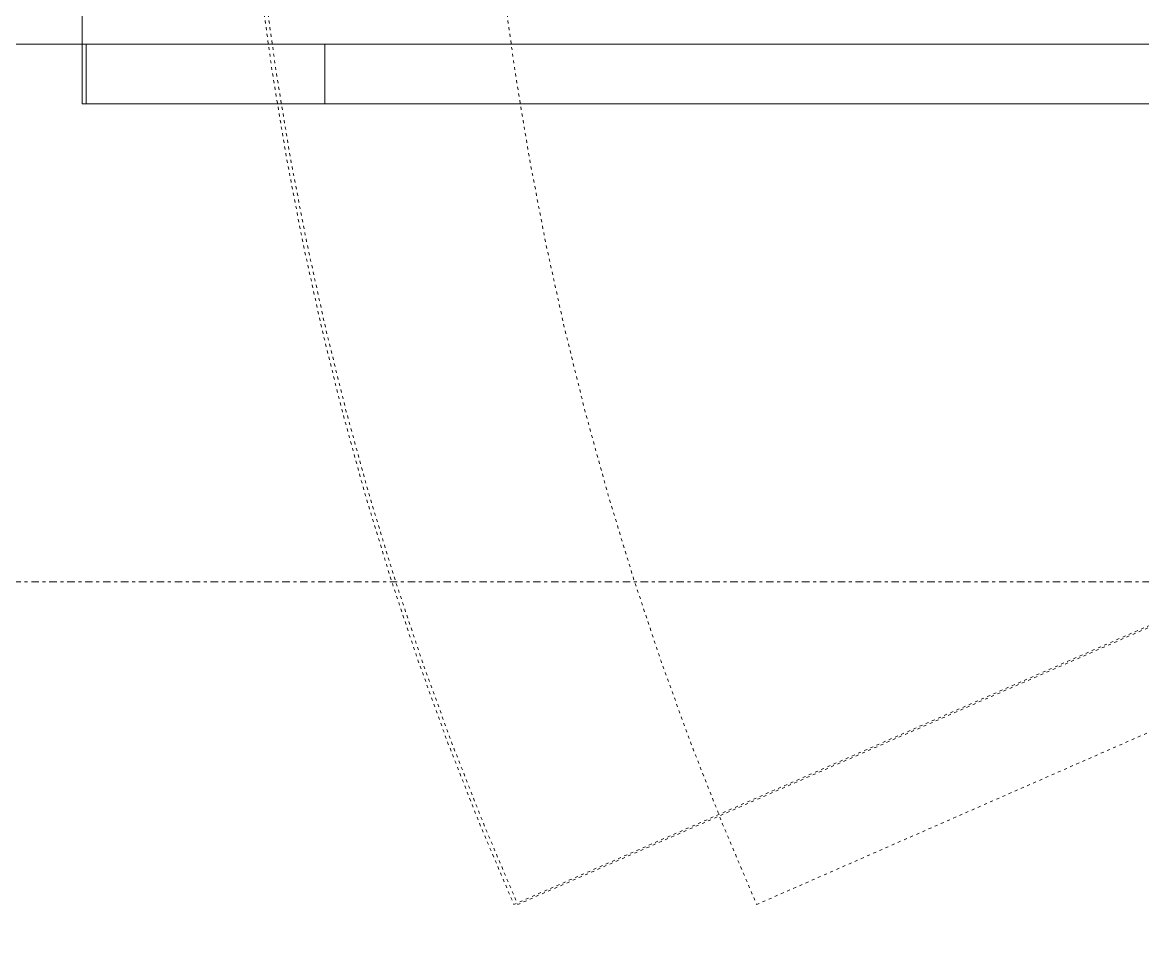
# Model space of a CAD drawing. Extents: x -1133 to 23780, y -1311 to 8245.
# Drawn here: x 8980 to 9017.51, y 2772.98 to 2803.73 of the extents above; entities that cross this region are included whole.
import ezdxf

# ---------------------------------------------------------------- set-up
doc = ezdxf.new("R2010")
doc.units = 0
doc.header["$MEASUREMENT"] = 0
doc.linetypes.add('DASHDOT2', pattern=[0.5, 0.25, -0.125, 0, -0.125])
doc.linetypes.add('DOT2', pattern=[0.125, 0, -0.125])
doc.layers.get('0').update_dxf_attribs({"color": 9, "lineweight": 9})
for name, color, linetype, lineweight in [('06D', 9, 'Continuous', 9), ('14', 9, 'Continuous', 9), ('20', 9, 'DOT2', 9), ('24', 9, 'DASHDOT2', 9), ('35', 9, 'Continuous', 9)]:
    doc.layers.add(name, color=color, linetype=linetype, lineweight=lineweight)

# ---------------------------------------------------------------- blocks, each defined once
blk = doc.blocks.new('fsdfsfsfsfd')
at = {"layer": '06D', "elevation": 0}
blk.add_lwpolyline([(52591.75, -74474.977), (52589.75, -74474.977), (52589.75, -74595.977), (52591.75, -74595.977)], dxfattribs=at)
at = {"layer": '20', "elevation": 0}
blk.add_lwpolyline([(52607.49, -74590.872), (52562.943, -74489.432)], dxfattribs=at)
at = {"layer": '20'}
blk.add_arc((52607.49, -74590.872), 110.79, 89.60696, 113.70858, dxfattribs=at)

msp = doc.modelspace()

# ---------------------------------------------------------------- linework, layer by layer
at = {"layer": '14'}
msp.add_lwpolyline([(8853, 2820.225), (8853, 2803), (8982, 2803), (8982, 2819.3)], dxfattribs=at)
at = {"layer": '24'}
msp.add_lwpolyline([(6827.5, 2785), (11027.5, 2785)], dxfattribs=at)
at = {"layer": '35'}
msp.add_lwpolyline([(8609.5, 2803), (8609.5, 2743), (8535.5, 2743), (8535.5, 2447), (8609.5, 2447), (8609.5, 2363), (9225.5, 2363), (9225.5, 2803)], close=True, dxfattribs=at)

# ---------------------------------------------------------------- block references
at = {"rotation": 90}
for p in [(-65492.977, -49788.75), (-65492.847, -49788.75), (-65484.847, -49788.75)]:
    msp.add_blockref('fsdfsfsfsfd', p, dxfattribs=at)

doc.saveas('drawing.dxf')
